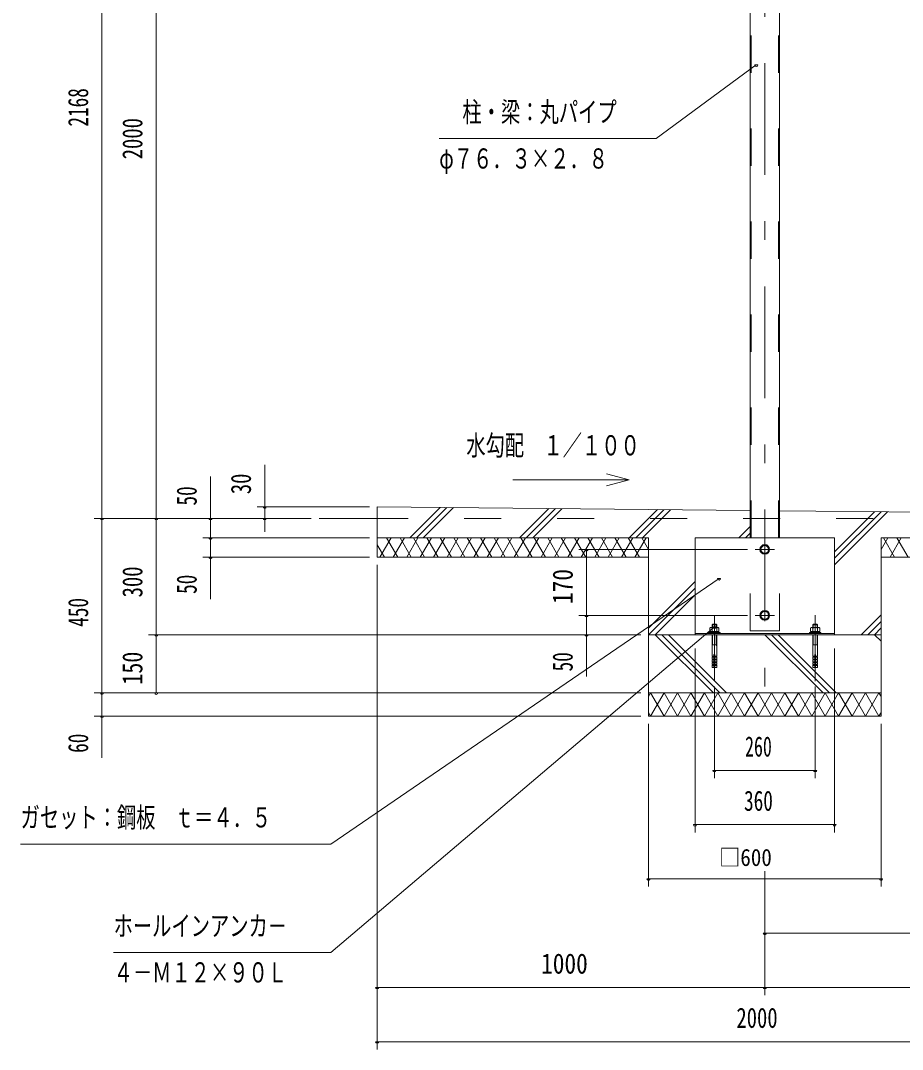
# Model space of a CAD drawing. Units: millimetres, scale not verified, with parts at other scales. Extents: x -23449 to 23452, y -10500 to 10500.
# Drawn here: x 11690 to 17378, y -2830 to 3806 of the extents above; entities that cross this region are included whole.
import ezdxf
from ezdxf.enums import TextEntityAlignment as Align

# ---------------------------------------------------------------- set-up
doc = ezdxf.new("R2010")
doc.units = ezdxf.units.MM
doc.header["$LTSCALE"] = 60
doc.linetypes.add('USER2', pattern=[10, 4, -6])
doc.linetypes.add('USER3', pattern=[24, 12, -5, 2, -5])
for name, color, linetype, lineweight in [('0-6_2-0BOLD', 7, 'Continuous', 18), ('0-7_2-1HIDDEN', 3, 'USER2', 18), ('0-8_2-2CENTER', 3, 'USER3', 18), ('0-9_2-4THIN', 4, 'Continuous', 18), ('0-A_2-5DIM', 3, 'Continuous', 18), ('0-B_2-6HATCH', 2, 'Continuous', 18)]:
    doc.layers.add(name, color=color, linetype=linetype, lineweight=lineweight)
doc.styles.add('ＭＳ ゴシック', font='')
doc.styles.get('ＭＳ ゴシック').set_extended_font_data('MS Gothic')

msp = doc.modelspace()

# ---------------------------------------------------------------- linework, layer by layer
at = {"layer": '0-6_2-0BOLD'}
for p, q in [((16394.83, 469.93), (16394.83, 4971.62)), ((16585.58, 4513.56), (16585.58, 469.93)), ((13990.2, 669.93), (13990.2, 344.93)), ((16394.83, 645.88), (13990.21, 669.93)), ((16585.58, 643.98), (18686.83, 622.96)), ((13990.2, 594.93), (13615.2, 594.93)), ((16040.21, -155.07), (16040.21, 469.93)), ((13990.21, 344.93), (15740.21, 344.93)), ((18490.2, 344.93), (17240.21, 344.93)), ((16150.48, -133.56), (16150.49, -112.28)), ((16179.94, -112.28), (16179.94, -133.57)), ((16180.21, -91.57), (16180.21, -109.57)), ((16800.49, -133.56), (16800.49, -112.28)), ((16829.93, -112.28), (16829.93, -133.57)), ((17240.21, -155.07), (15740.21, -155.07)), ((16940.21, -147.07), (16040.21, -147.07)), ((16137.01, -141.07), (16137.01, -133.57)), ((16150.21, -294.06), (16150.21, -155.07)), ((16157.71, -133.56), (16165.21, -141.07)), ((16165.21, -133.57), (16172.71, -141.06)), ((16193.41, -133.57), (16193.41, -141.07)), ((16202.71, -147.07), (16202.71, -141.07)), ((16787.01, -141.07), (16787.01, -133.57)), ((16807.71, -133.56), (16815.21, -141.07)), ((16815.21, -133.57), (16822.71, -141.06)), ((16843.41, -133.57), (16843.41, -141.07)), ((16852.71, -141.07), (16852.71, -147.07)), ((16180.21, -220.97), (16150.21, -220.97)), ((16800.21, -220.97), (16830.21, -220.97)), ((16150.21, -294.06), (16162.21, -294.06)), ((16162.21, -300.06), (16150.21, -300.06)), ((16162.21, -318.06), (16150.21, -318.06)), ((16153.21, -330.06), (16150.21, -336.06)), ((16180.21, -318.06), (16168.21, -318.06)), ((16180.21, -336.06), (16177.21, -330.06)), ((16803.21, -294.06), (16800.21, -300.06)), ((16803.21, -312.06), (16800.21, -318.06)), ((16830.21, -312.06), (16818.21, -312.06)), ((16830.21, -300.06), (16827.21, -294.06)), ((16830.21, -318.06), (16827.21, -312.06)), ((16830.21, -336.06), (16827.21, -330.06)), ((16153.21, -348.06), (16150.21, -354.06)), ((16180.21, -348.06), (16168.21, -348.06)), ((16168.21, -354.06), (16180.21, -354.06)), ((16830.21, -354.06), (16827.21, -348.06)), ((15740.21, -530.07), (17240.21, -530.07))]:
    msp.add_line(p, q, dxfattribs=at)
for points in [[(18490.2, -530.07), (18490.2, 469.93), (17240.21, 469.93), (17240.21, -680.07), (15740.21, -680.07), (15740.21, 469.93), (13990.21, 469.93)], [(16040.21, 469.93), (16940.21, 469.93), (16940.21, -155.07)], [(16150.21, -109.57), (16150.21, -91.57), (16154.71, -87.07), (16175.71, -87.07), (16180.21, -91.57), (16150.21, -91.57)], [(16830.21, -91.57), (16825.71, -87.07), (16804.71, -87.07), (16800.21, -91.57)], [(16800.21, -109.57), (16800.21, -91.57), (16830.21, -91.57), (16830.21, -109.57)], [(16202.71, -141.07), (16127.71, -141.06), (16127.71, -147.07)], [(16180.21, -155.07), (16180.21, -294.06), (16168.21, -294.06)], [(16852.71, -141.07), (16777.71, -141.06), (16777.71, -147.07)], [(16812.21, -294.06), (16800.21, -294.06), (16800.21, -155.07)], [(16830.21, -155.07), (16830.21, -294.06), (16818.21, -294.06)], [(16162.21, -354.06), (16150.21, -354.06), (16150.21, -366.07), (16162.21, -366.07), (16162.21, -282.06), (16168.21, -282.06), (16168.21, -366.07), (16180.21, -366.07), (16180.21, -354.06), (16177.21, -348.06)], [(16162.21, -312.06), (16150.21, -312.06), (16150.21, -300.06), (16153.21, -294.06)], [(16153.21, -312.06), (16150.21, -318.06), (16150.21, -330.06), (16162.21, -330.06)], [(16168.21, -300.06), (16180.21, -300.06), (16177.21, -294.06)], [(16180.21, -300.06), (16180.21, -312.06), (16168.21, -312.06)], [(16168.21, -330.06), (16180.21, -330.06), (16180.21, -318.06), (16177.21, -312.06)], [(16800.21, -354.06), (16800.21, -366.07), (16812.21, -366.07), (16812.21, -282.06), (16818.21, -282.06), (16818.21, -366.07), (16830.21, -366.07)], [(16812.21, -312.06), (16800.21, -312.06), (16800.21, -300.06), (16812.21, -300.06)], [(16812.21, -318.06), (16800.21, -318.06), (16800.21, -330.06), (16812.21, -330.06)], [(16812.21, -336.06), (16800.21, -336.06), (16803.21, -330.06)], [(16818.21, -300.06), (16830.21, -300.06), (16830.21, -312.06)], [(16818.21, -330.06), (16830.21, -330.06), (16830.21, -318.06), (16818.21, -318.06)], [(16162.21, -336.06), (16150.21, -336.06), (16150.21, -348.06), (16162.21, -348.06)], [(16180.21, -348.06), (16180.21, -336.06), (16168.21, -336.06)], [(16800.21, -336.06), (16800.21, -348.06), (16812.21, -348.06)], [(16812.21, -354.06), (16800.21, -354.06), (16803.21, -348.06)], [(16818.21, -348.06), (16830.21, -348.06), (16830.21, -336.06), (16818.21, -336.06)], [(16830.21, -366.07), (16830.21, -354.06), (16818.21, -354.06)]]:
    msp.add_lwpolyline(points, dxfattribs=at)
for points in [[(16515.21, 409.36), (16515.21, 380.49), (16490.21, 366.06), (16465.21, 380.5), (16465.21, 409.36), (16490.21, 423.8)], [(16515.21, -44.51), (16515.21, -15.64), (16490.21, -1.2), (16465.21, -15.64), (16465.21, -44.51), (16490.21, -58.94)], [(16194.65, -133.57), (16135.76, -133.57), (16135.76, -112.28), (16140.46, -109.57), (16189.96, -109.57), (16194.65, -112.28)], [(16844.65, -133.57), (16844.65, -112.28), (16839.96, -109.57), (16790.46, -109.57), (16785.76, -112.28), (16785.76, -133.57)]]:
    msp.add_lwpolyline(points, close=True, dxfattribs=at)
for centre, radius in [((16490.21, 394.93), 31.25), ((16490.21, 394.93), 24.5), ((16490.21, -30.07), 31.25), ((16490.21, -30.07), 24.5)]:
    msp.add_circle(centre, radius, dxfattribs=at)
for centre, radius, start, end in [((16143.12, -120.92), 11.35, 49.57169, 90), ((16165.21, -150.9), 41.34, 69.1357, 110.8643), ((16187.3, -120.92), 11.35, 90, 130.43115), ((16793.13, -120.92), 11.35, 49.57169, 90), ((16815.21, -150.9), 41.34, 69.1357, 110.8643), ((16837.29, -120.92), 11.35, 90, 130.43115)]:
    msp.add_arc(centre, radius, start, end, dxfattribs=at)
at = {"layer": '0-7_2-1HIDDEN'}
for p, q in [((16401.83, 469.93), (16401.83, 4971.62)), ((16578.58, 469.93), (16578.58, 4513.56)), ((18990.21, 594.93), (13990.21, 594.93)), ((16585.58, -130.07), (16585.58, 469.93))]:
    msp.add_line(p, q, dxfattribs=at)
msp.add_lwpolyline([(16585.58, -130.07), (16394.83, -130.07), (16394.83, 469.93)], dxfattribs=at)
at = {"layer": '0-8_2-2CENTER'}
for p, q in [((16490.21, 4971.62), (16490.21, -718.2)), ((16427.71, 394.93), (16552.71, 394.93)), ((16165.21, -27.89), (16165.21, -455.32)), ((16552.71, -30.07), (16427.71, -30.07)), ((16815.21, -455.32), (16815.21, -27.89))]:
    msp.add_line(p, q, dxfattribs=at)
at = {"layer": '0-9_2-4THIN'}
for p, q in [((16153.21, -109.57), (16153.21, -88.56)), ((16177.21, -88.56), (16177.21, -109.57)), ((16803.21, -109.57), (16803.21, -88.56)), ((16827.21, -88.56), (16827.21, -109.57))]:
    msp.add_line(p, q, dxfattribs=at)
for points in [[(16150.21, -226.17), (16153.21, -220.97), (16153.21, -155.07)], [(16177.21, -155.07), (16177.21, -220.97), (16180.21, -226.17)], [(16803.21, -155.07), (16803.22, -220.97), (16800.21, -226.17)], [(16830.21, -226.17), (16827.21, -220.97), (16827.21, -155.07)]]:
    msp.add_lwpolyline(points, dxfattribs=at)
at = {"layer": '0-A_2-5DIM'}
for p, q in [((12215.2, -950.06), (12215.2, 6014.93)), ((12565.19, 6014.93), (12565.19, -530.06)), ((16435.19, 3520.34), (15790.21, 3044.93)), ((16445.19, 3520.34), (16425.19, 3520.34)), ((15790.21, 3044.93), (14390.21, 3044.93)), ((13265.2, 507.96), (13265.2, 939.93)), ((12915.2, 864.93), (12915.2, 74.93)), ((15470.31, 883.75), (15615.2, 844.93)), ((13940.21, 669.93), (13215.2, 669.93)), ((13275.2, 669.93), (13255.2, 669.93)), ((13565.2, 594.93), (12165.2, 594.93)), ((12225.2, 594.93), (12205.2, 594.93)), ((12575.19, 594.93), (12555.19, 594.93)), ((12925.2, 594.93), (12905.2, 594.93)), ((13275.2, 594.93), (13255.2, 594.93)), ((12865.2, 469.93), (13940.21, 469.93)), ((12925.2, 469.93), (12905.2, 469.93)), ((12865.2, 344.93), (13940.21, 344.93)), ((12925.2, 344.93), (12905.2, 344.93)), ((15290.21, 394.93), (16377.71, 394.93)), ((15350.21, 394.93), (15330.21, 394.93)), ((15340.21, 394.93), (15340.21, -425.07)), ((13990.21, 294.93), (13990.21, -2830.07)), ((16205.34, 207.69), (16185.34, 207.69)), ((16377.71, -30.07), (15290.21, -30.07)), ((15350.21, -30.07), (15330.21, -30.07)), ((13690.21, -2205.07), (16166.7, -104.7)), ((16176.7, -104.7), (16156.7, -104.7)), ((15690.21, -155.07), (12515.2, -155.07)), ((12575.19, -155.07), (12555.19, -155.07)), ((15350.21, -155.07), (15330.21, -155.07)), ((16040.21, -243.53), (16040.21, -1430.07)), ((16940.21, -1430.07), (16940.21, -243.53)), ((12165.2, -530.06), (15690.21, -530.06)), ((12225.2, -530.06), (12205.2, -530.06)), ((12575.19, -530.06), (12555.19, -530.06)), ((16165.21, -489.99), (16165.21, -1080.07)), ((16815.21, -1080.07), (16815.21, -489.99)), ((15690.21, -680.06), (12165.2, -680.06)), ((12225.2, -680.06), (12205.2, -680.06)), ((15740.21, -1780.07), (15740.21, -730.07)), ((17240.21, -730.06), (17240.21, -1780.07)), ((16175.21, -1030.07), (16155.21, -1030.07)), ((16165.21, -1030.07), (16815.21, -1030.07)), ((16825.21, -1030.07), (16805.21, -1030.07)), ((16050.21, -1380.07), (16030.21, -1380.07)), ((16040.21, -1380.07), (16940.21, -1380.07)), ((16950.21, -1380.07), (16930.21, -1380.07)), ((16490.21, -1680.07), (16490.21, -2480.07)), ((15750.21, -1730.07), (15730.21, -1730.07)), ((17240.21, -1730.07), (15740.21, -1730.07)), ((17250.21, -1730.07), (17230.21, -1730.07)), ((16500.21, -2080.07), (16480.21, -2080.07)), ((16490.21, -2080.07), (19382.7, -2080.07)), ((13690.21, -2205.07), (12290.21, -2205.07)), ((14000.21, -2430.07), (13980.21, -2430.07)), ((18990.2, -2430.07), (13990.21, -2430.07)), ((16500.21, -2430.07), (16480.21, -2430.07)), ((14000.21, -2780.07), (13980.21, -2780.07)), ((13990.21, -2780.07), (18990.2, -2780.07))]:
    msp.add_line(p, q, dxfattribs=at)
for points in [[(14865.2, 844.93), (15615.2, 844.93), (15470.31, 806.11)], [(11690.21, -1505.07), (13690.21, -1505.07), (16195.34, 207.69)]]:
    msp.add_lwpolyline(points, dxfattribs=at)
for centre in [(16435.19, 3520.34), (13265.2, 669.93), (12215.2, 594.93), (12565.19, 594.93), (12915.2, 594.93), (13265.2, 594.93), (12915.2, 469.93), (12915.2, 344.93), (15340.21, 394.93), (16195.34, 207.69), (15340.21, -30.07), (16166.7, -104.7), (12565.19, -155.07), (15340.21, -155.07), (12215.2, -530.06), (12565.19, -530.06), (12215.2, -680.06), (16165.21, -1030.07), (16815.21, -1030.07), (16040.21, -1380.07), (16940.21, -1380.07), (15740.21, -1730.07), (17240.21, -1730.07), (16490.21, -2080.07), (13990.21, -2430.07), (16490.21, -2430.07), (13990.21, -2780.07)]:
    msp.add_arc(centre, 10, 180, 0, dxfattribs=at)
at = {"layer": '0-B_2-6HATCH'}
for p, q in [((14201.46, 469.93), (14397.39, 665.86)), ((14439.4, 665.44), (14243.89, 469.93)), ((14286.31, 469.93), (14481.41, 665.02)), ((14908.57, 469.93), (15097.5, 658.86)), ((15139.5, 658.44), (14950.99, 469.93)), ((14993.42, 469.93), (15181.51, 658.02)), ((15615.68, 469.93), (15797.6, 651.86)), ((15839.61, 651.44), (15658.1, 469.93)), ((15700.53, 469.93), (15881.61, 651.02)), ((17197.81, 637.85), (16940.21, 380.25)), ((17239.82, 637.43), (16940.21, 337.82)), ((16940.21, 295.4), (17281.83, 637.01)), ((16394.83, 541.98), (16322.78, 469.93)), ((13990.2, 464.8), (13993.17, 469.93)), ((14079.77, 469.93), (14007.6, 344.93)), ((14123.07, 344.93), (14050.9, 469.93)), ((14166.37, 469.93), (14094.2, 344.93)), ((14209.67, 344.93), (14137.51, 469.93)), ((14252.98, 469.93), (14180.81, 344.93)), ((14296.27, 344.93), (14224.11, 469.93)), ((14339.58, 469.93), (14267.41, 344.93)), ((14382.88, 344.93), (14310.71, 469.93)), ((14426.18, 469.93), (14354.01, 344.93)), ((14469.48, 344.93), (14397.31, 469.93)), ((14512.78, 469.93), (14440.62, 344.93)), ((14556.08, 344.93), (14483.91, 469.93)), ((14599.38, 469.93), (14527.22, 344.93)), ((14642.69, 344.93), (14570.52, 469.93)), ((14685.99, 469.93), (14613.82, 344.93)), ((14729.29, 344.93), (14657.12, 469.93)), ((14772.59, 469.93), (14700.42, 344.93)), ((14815.89, 344.93), (14743.72, 469.93)), ((14859.19, 469.93), (14787.02, 344.93)), ((14902.49, 344.93), (14830.33, 469.93)), ((14945.8, 469.93), (14873.63, 344.93)), ((14989.1, 344.93), (14916.93, 469.93)), ((15032.4, 469.93), (14960.23, 344.93)), ((15075.7, 344.93), (15003.53, 469.93)), ((15119, 469.93), (15046.83, 344.93)), ((15162.3, 344.93), (15090.13, 469.93)), ((15205.6, 469.93), (15133.43, 344.93)), ((15248.91, 344.93), (15176.74, 469.93)), ((15292.21, 469.93), (15220.04, 344.93)), ((15335.51, 344.93), (15263.34, 469.93)), ((15378.81, 469.93), (15306.64, 344.93)), ((15422.11, 344.93), (15349.94, 469.93)), ((15465.41, 469.93), (15393.24, 344.93)), ((15508.71, 344.93), (15436.54, 469.93)), ((15552.01, 469.93), (15479.85, 344.93)), ((15595.32, 344.93), (15523.15, 469.93)), ((15638.62, 469.93), (15566.45, 344.93)), ((15609.75, 469.93), (15681.92, 344.93)), ((15653.05, 344.93), (15725.22, 469.93)), ((15740.21, 393.97), (15696.35, 469.93)), ((16365.21, 469.93), (16394.83, 499.55)), ((17284.07, 469.93), (17240.21, 393.97)), ((17327.37, 344.93), (17255.2, 469.93)), ((17370.67, 469.93), (17298.5, 344.93)), ((17413.97, 344.93), (17341.8, 469.93)), ((14036.47, 344.93), (13990.2, 425.06)), ((15739.65, 344.93), (15740.21, 345.89)), ((17240.21, 345.89), (17240.76, 344.93)), ((16040.21, 187.36), (15740.21, -112.64)), ((15740.21, -155.07), (16040.21, 144.93)), ((16040.21, 102.5), (15782.64, -155.07)), ((17112, -155.07), (17240.21, -26.86)), ((17240.21, -69.29), (17154.42, -155.07)), ((17196.85, -155.07), (17240.21, -111.71)), ((15783.57, -155.07), (16158.57, -530.07)), ((16201, -530.07), (15826, -155.07)), ((15868.42, -155.07), (16243.42, -530.07)), ((16490.67, -155.07), (16865.68, -530.07)), ((16908.1, -530.07), (16533.1, -155.07)), ((16575.53, -155.07), (16950.53, -530.07)), ((17240.21, -197.5), (17197.78, -155.07)), ((15740.21, -656.03), (15754.08, -680.07))]:
    msp.add_line(p, q, dxfattribs=at)
for points in [[(15840.69, -680.07), (15754.08, -530.07), (15740.21, -554.11)], [(15754.09, -680.07), (15840.69, -530.07), (15927.29, -680.07), (16013.89, -530.07), (16100.5, -680.07), (16187.1, -530.07)], [(16533.51, -680.07), (16446.91, -530.07), (16360.3, -680.07), (16273.7, -530.07), (16187.1, -680.07), (16100.5, -530.07), (16013.89, -680.07), (15927.29, -530.07), (15840.69, -680.07)], [(16187.1, -530.07), (16273.7, -680.07), (16360.3, -530.07), (16446.91, -680.07), (16533.51, -530.07), (16620.11, -680.07), (16706.71, -530.07), (16793.32, -680.07)], [(16706.71, -680.07), (16620.11, -530.07), (16533.51, -680.07)], [(16879.92, -680.07), (16793.32, -530.07), (16706.72, -680.07)], [(16793.32, -680.07), (16879.92, -530.07), (16966.52, -680.07)], [(17053.12, -680.07), (16966.52, -530.07), (16879.92, -680.07)], [(16966.52, -680.07), (17053.13, -530.07), (17139.72, -680.07)], [(17240.21, -656.03), (17226.33, -680.07), (17139.73, -530.07), (17053.13, -680.07)], [(17139.73, -680.07), (17226.33, -530.07), (17240.21, -554.11)]]:
    msp.add_lwpolyline(points, dxfattribs=at)

# ---------------------------------------------------------------- texts
at = {"layer": '0-A_2-5DIM', "color": 7, "style": 'ＭＳ ゴシック'}
for s, width, p in [('2168', 0.7, (12165.2, 3122.48)), ('2000', 0.75, (12515.2, 2911.9)), ('30', 0.75, (13215.2, 751.62)), ('50', 0.7, (12865.2, 678.21)), ('300', 0.75, (12515.2, 85.83)), ('50', 0.7, (12865.2, 108.21)), ('170', 0.85, (15290.21, 42.94)), ('450', 0.7, (12165.2, -103.95)), ('150', 0.8, (12515.2, -477.05)), ('50', 0.7, (15290.21, -391.79)), ('60', 0.7, (12165.2, -917.18))]:
    msp.add_text(s, height=130.2, rotation=90, dxfattribs=dict(at, width=width)).set_placement(p, align=Align.BOTTOM_LEFT)
for s, height, width, p in [('柱・梁：丸パイプ', 130.2, 0.7, (14540.21, 3112.7)), ('φ７６．３×２．８', 130.2, 0.7, (14390.21, 2812.69)), ('水勾配\u3000１／１００', 130.2, 0.7, (14565.2, 962.7)), ('260', 130.2, 0.65, (16362.93, -980.07)), ('360', 130.2, 0.7, (16356.49, -1330.07)), ('ガセット：鋼板\u3000ｔ＝４．５', 130.2, 0.7, (11690.18, -1437.28)), ('□600', 110.7, 0.9, (16196.46, -1680.07)), ('ホールインアンカ－', 130.2, 0.7, (12290.18, -2137.28)), ('1000', 130.2, 0.85, (15047.41, -2380.07)), ('４－Ｍ１２×９０Ｌ', 130.2, 0.7, (12290.18, -2437.28)), ('2000', 130.2, 0.75, (16307.17, -2730.07))]:
    msp.add_text(s, height=height, dxfattribs=dict(at, width=width)).set_placement(p, align=Align.BOTTOM_LEFT)

doc.saveas('drawing.dxf')
